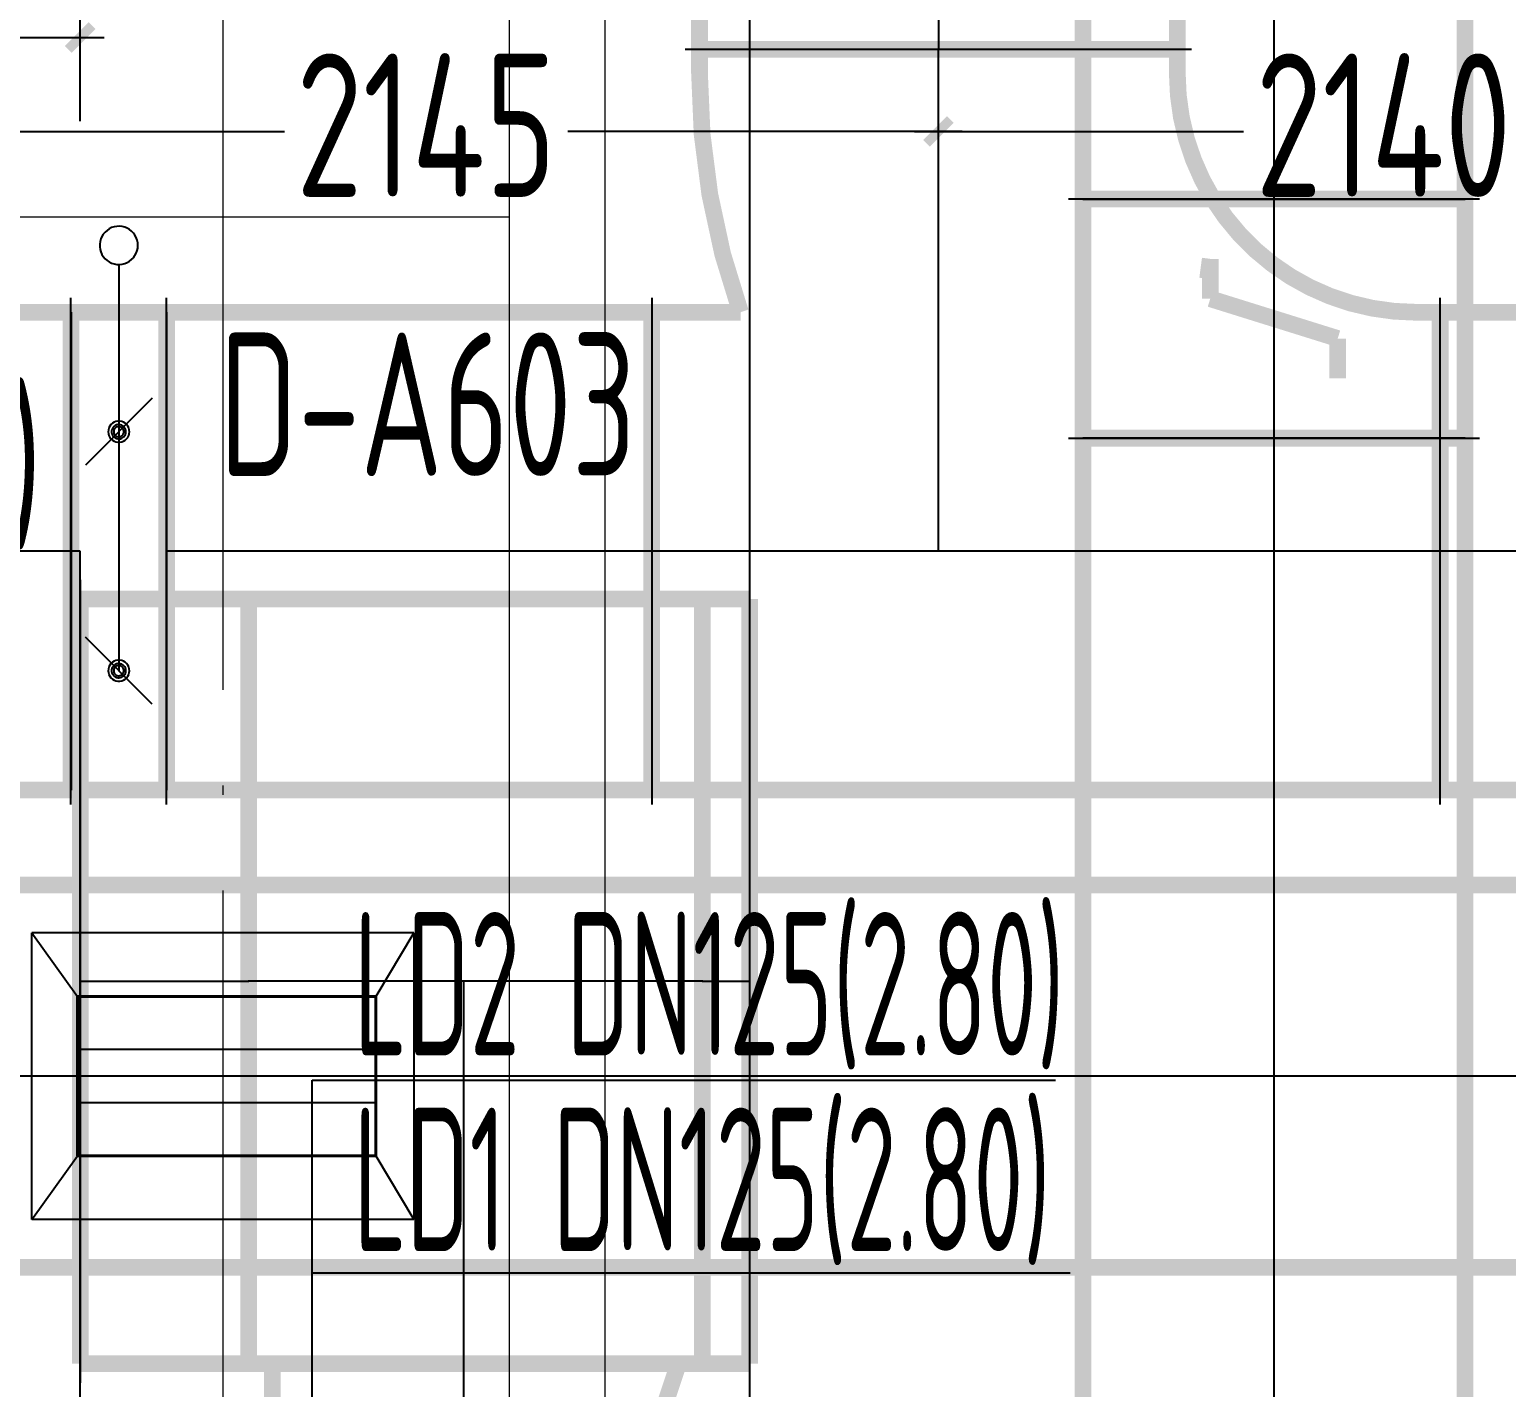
# Model space of a CAD drawing. Extents: x 4 to 13611208, y -605838 to 574722.
# Drawn here: x 13255993 to 13259084, y 191859 to 194701 of the extents above; entities that cross this region are included whole.
import ezdxf
from ezdxf.enums import TextEntityAlignment as Align

# ---------------------------------------------------------------- set-up
doc = ezdxf.new("R2010")
doc.units = 0
doc.header["$LTSCALE"] = 1000
doc.header["$MEASUREMENT"] = 0
doc.linetypes.add('CENTER2', pattern=[28.575, 19.05, -3.175, 3.175, -3.175])
doc.linetypes.add('DOTE', pattern=[2.42, 2, -0.2, 0.02, -0.2])
for name, color, linetype in [('DUCT-D-P中心线', 5, 'CENTER2'), ('DUCT-D-P标注', 7, 'Continuous'), ('DUCT-D-P法兰', 2, 'Continuous'), ('DUCT-D-P管', 6, 'Continuous'), ('DUCT-D-P管端线', 2, 'Continuous'), ('DUCT-D-P阀门', 7, 'Continuous'), ('DUCT-K-P中心线', 5, 'CENTER2'), ('DUCT-K-P法兰', 2, 'Continuous'), ('DUCT-K-P管', 191, 'Continuous'), ('DUCT-K-P管端线', 2, 'Continuous'), ('DUCT-X-P中心线', 5, 'CENTER2'), ('DUCT-X-P标注', 7, 'Continuous'), ('DUCT-X-P法兰', 2, 'Continuous'), ('DUCT-X-P管', 31, 'Continuous'), ('DUCT-X-P管端线', 2, 'Continuous'), ('DUCT-X-P阀门', 7, 'Continuous'), ('DUCT-X-P风口', 7, 'Continuous'), ('DUCT-X-S标注', 7, 'Continuous'), ('DUCT-X-YP中心线', 5, 'CENTER2'), ('DUCT-X-YP管', 31, 'Continuous'), ('SXT-标注', 7, 'Continuous')]:
    doc.layers.add(name, color=color, linetype=linetype)
doc.layers.add('建筑底图', color=8, linetype='Continuous', lineweight=13)
doc.styles.add('67', font='gbenor.shx', dxfattribs={"width": 0.7, "bigfont": 'hztxt.shx'})
doc.styles.add('du', font='gbenor.shx', dxfattribs={"width": 0.8, "bigfont": 'hztxt.shx'})
doc.dimstyles.new('67', dxfattribs={"dimscale": 100, "dimtxt": 3, "dimasz": 0.5, "dimexe": 0.5, "dimexo": 2, "dimgap": 0.5, "dimtad": 2, "dimdec": 0, "dimrnd": 5, "dimzin": 0, "dimdsep": 46, "dimtxsty": 'du', "dimblk": 'ARCHTICK', "dimcen": 0, "dimdle": 0.5, "dimclrd": 256, "dimclre": 256, "dimclrt": 256, "dimazin": 0, "dimtfac": 1, "dimtdec": 0, "dimtix": 1, "dimtmove": 2, "dimatfit": 3, "dimfxl": 100, "dimtolj": 1, "dimtzin": 0, "dimlwd": -1, "dimlwe": -1, "dimarcsym": 0})

# ---------------------------------------------------------------- blocks, each defined once
blk = doc.blocks.new('_FZH')
blk.add_lwpolyline([(-0.5, -0.5), (0.5, -0.5), (0.5, 0.5), (-0.5, 0.5)], close=True)
blk = doc.blocks.new('_ArchTick')
at = {"color": 0, "linetype": 'ByBlock', "const_width": 0.4}
blk.add_lwpolyline([(-0.5, -0.5), (0.5, 0.5)], dxfattribs=at)
blk = doc.blocks.new('*D836')
at = {"layer": 'DUCT-X-P标注', "transparency": 16777216}
for p, q in [((13255750.6, 194309.5), (13255750.6, 194538)), ((13257895, 194309.5), (13257895, 194538)), ((13255700.6, 194488), (13256526.1, 194488)), ((13257945, 194488), (13257119.5, 194488))]:
    blk.add_line(p, q, dxfattribs=at)
at = {"layer": 'DUCT-X-P标注', "transparency": 16777216, "xscale": 50, "yscale": 50, "zscale": 50, "rotation": 180}
blk.add_blockref('_ArchTick', (13255750.6, 194488), dxfattribs=at)
at = {"layer": 'DUCT-X-P标注', "transparency": 16777216, "xscale": 50, "yscale": 50, "zscale": 50}
blk.add_blockref('_ArchTick', (13257895, 194488), dxfattribs=at)
at = {"layer": 'DUCT-X-P标注', "transparency": 16777216, "insert": (13256822.8, 194501), "char_height": 300, "attachment_point": 5, "style": 'du'}
blk.add_mtext('\\A1;2145', dxfattribs=at)
blk = doc.blocks.new('*D837')
at = {"layer": 'DUCT-X-P标注', "transparency": 16777216}
for p, q in [((13257895, 194309.5), (13257895, 194538)), ((13260037.4, 194309.5), (13260037.4, 194538)), ((13257845, 194488), (13258533.9, 194488)), ((13260087.4, 194488), (13259119.1, 194488))]:
    blk.add_line(p, q, dxfattribs=at)
at = {"layer": 'DUCT-X-P标注', "transparency": 16777216, "xscale": 50, "yscale": 50, "zscale": 50, "rotation": 180}
blk.add_blockref('_ArchTick', (13257895, 194488), dxfattribs=at)
at = {"layer": 'DUCT-X-P标注', "transparency": 16777216, "xscale": 50, "yscale": 50, "zscale": 50}
blk.add_blockref('_ArchTick', (13260037.4, 194488), dxfattribs=at)
at = {"layer": 'DUCT-X-P标注', "transparency": 16777216, "insert": (13258826.5, 194501), "char_height": 300, "attachment_point": 5, "style": 'du'}
blk.add_mtext('\\A1;2140', dxfattribs=at)
blk = doc.blocks.new('*D1882')
at = {"layer": 'DUCT-D-P标注', "transparency": 16777216}
for p, q in [((13254098.5, 194509.5), (13254098.5, 194734.5)), ((13256098.8, 194509.5), (13256098.8, 194734.5)), ((13254048.5, 194684.5), (13256148.8, 194684.5))]:
    blk.add_line(p, q, dxfattribs=at)
at = {"layer": 'DUCT-D-P标注', "transparency": 16777216, "xscale": 50, "yscale": 50, "zscale": 50, "rotation": 180}
blk.add_blockref('_ArchTick', (13254098.5, 194684.5), dxfattribs=at)
at = {"layer": 'DUCT-D-P标注', "transparency": 16777216, "xscale": 50, "yscale": 50, "zscale": 50}
blk.add_blockref('_ArchTick', (13256098.8, 194684.5), dxfattribs=at)
at = {"layer": 'DUCT-D-P标注', "transparency": 16777216, "insert": (13255098.6, 194884.5), "char_height": 300, "attachment_point": 5, "style": 'du'}
blk.add_mtext('\\A1;2000', dxfattribs=at)
blk = doc.blocks.new('$风口$00000108')
for p, q in [((-250, 135), (-190, 75)), ((-250, -135), (-250, 135)), ((250, 135), (200, 75)), ((250, 135), (250, -135)), ((200, 25), (-190, 25)), ((200, -25), (-190, -25)), ((-250, -135), (-190, -75)), ((200, -75), (250, -135)), ((250, -135), (-250, -135))]:
    blk.add_line(p, q)
at = {"linetype": 'Continuous'}
blk.add_line((250, 135), (-250, 135), dxfattribs=at)
at = {"lineweight": 40}
for p, q in [((-190, 75), (200, 75)), ((-190, -75), (-190, 75)), ((200, 75), (200, -75)), ((-190, -75), (200, -75))]:
    blk.add_line(p, q, dxfattribs=at)

msp = doc.modelspace()

# ---------------------------------------------------------------- linework, layer by layer
at = {"layer": 'DUCT-D-P中心线'}
for p, q in [((13256098.8, 192709.5), (13256451.1, 192709.5)), ((13256901.1, 192709.5), (13256451.1, 192709.5)), ((13257401.1, 192709.5), (13256901.1, 192709.5)), ((13256901.1, 192709.5), (13256901.1, 191709.5)), ((13257401.1, 192709.5), (13257499.7, 192709.5))]:
    msp.add_line(p, q, dxfattribs=at)
at = {"layer": 'DUCT-D-P标注', "elevation": 4300}
msp.add_lwpolyline([(13257499.7, 191762.8), (13259500.9, 191762.8), (13259500.9, 197261.8), (13257499.7, 197261.8)], close=True, dxfattribs=at)
at = {"layer": 'DUCT-D-P法兰'}
msp.add_line((13256098.7, 193549.5), (13256098.7, 191869.5), dxfattribs=at)
at = {"layer": 'DUCT-D-P法兰', "color": 18, "true_color": 0x000000}
for p in [(13256098.6, 192709.5, 4300), (13256098.8, 192709.5, 4300)]:
    msp.add_point(p, dxfattribs=at)
at = {"layer": 'DUCT-D-P管', "const_width": 35}
for points in [[(13256451.1, 193509.5), (13256098.8, 193509.5)], [(13256098.8, 193509.5), (13256098.8, 191909.5)], [(13256451.1, 191909.5), (13256451.1, 193509.5)], [(13256451.1, 193509.5), (13257401.1, 193509.5)], [(13257499.7, 193509.5), (13257401.1, 193509.5)], [(13257401.1, 193509.5), (13257401.1, 191909.5)], [(13257499.7, 191909.5), (13257499.7, 193509.5)], [(13256098.8, 191909.5), (13256451.1, 191909.5)], [(13256501.1, 191909.5), (13256451.1, 191909.5)], [(13256501.1, 191709.5), (13256501.1, 191909.5)], [(13257351.1, 191909.5), (13256501.1, 191909.5)], [(13257351.1, 191909.5), (13257301.1, 191759.5)], [(13257401.1, 191909.5), (13257351.1, 191909.5)], [(13257401.1, 191909.5), (13257499.7, 191909.5)]]:
    msp.add_lwpolyline(points, dxfattribs=at)
at = {"layer": 'DUCT-D-P管', "color": 18, "true_color": 0x000000}
for p in [(13256451.1, 192709.5, 4300), (13257401.1, 192709.5, 4300)]:
    msp.add_point(p, dxfattribs=at)
at = {"layer": 'DUCT-D-P管端线'}
msp.add_line((13256098.6, 193509.5), (13256098.6, 191909.5), dxfattribs=at)
at = {"layer": 'DUCT-D-P阀门'}
for p, q in [((13256098.6, 193609.5), (13254098.6, 193609.5)), ((13256098.6, 191809.5), (13256098.6, 193609.5))]:
    msp.add_line(p, q, dxfattribs=at)
at = {"layer": 'DUCT-K-P中心线'}
for p, q in [((13258597.4, 194346.5), (13258597.4, 197859.9)), ((13258597.4, 193846.3), (13258597.4, 194346.3)), ((13258597.4, 188260.6), (13258597.4, 193846.1))]:
    msp.add_line(p, q, dxfattribs=at)
at = {"layer": 'DUCT-K-P法兰'}
for p, q in [((13259027.4, 194346.4), (13258167.4, 194346.4)), ((13258167.4, 193846.2), (13259027.4, 193846.2))]:
    msp.add_line(p, q, dxfattribs=at)
at = {"layer": 'DUCT-K-P法兰', "color": 18, "true_color": 0x000000}
for p in [(13258597.4, 194346.5, 4500), (13258597.4, 194346.3, 4500), (13258597.4, 193846.3, 3450), (13258597.4, 193846.1, 3450)]:
    msp.add_point(p, dxfattribs=at)
at = {"layer": 'DUCT-K-P管', "const_width": 35}
for points in [[(13258197.4, 197859.9), (13258197.4, 194346.5)], [(13258997.4, 194346.5), (13258997.4, 197859.9)], [(13258197.4, 194346.5), (13258997.4, 194346.5)], [(13258197.4, 193846.3), (13258197.4, 194346.3)], [(13258997.4, 194346.3), (13258997.4, 193846.3)], [(13258464, 194221.3), (13258458.5, 194179.6)], [(13258464, 194137.9), (13258464, 194221.3)], [(13258730.7, 194054.6), (13258464, 194137.9)], [(13258730.7, 193971.3), (13258730.7, 194054.6)], [(13258997.4, 193846.1), (13258197.4, 193846.1)], [(13258197.4, 193846.1), (13258197.4, 188260.6)], [(13258997.4, 188260.6), (13258997.4, 193846.1)]]:
    msp.add_lwpolyline(points, dxfattribs=at)
at = {"layer": 'DUCT-K-P管', "color": 18, "true_color": 0x000000}
for p in [(13258597.4, 194346.3, 4500), (13258597.4, 193846.3, 3450)]:
    msp.add_point(p, dxfattribs=at)
at = {"layer": 'DUCT-K-P管端线'}
for p, q in [((13258197.4, 194346.3), (13258997.4, 194346.3)), ((13258997.4, 193846.3), (13258197.4, 193846.3))]:
    msp.add_line(p, q, dxfattribs=at)
at = {"layer": 'DUCT-X-P中心线'}
for p, q in [((13257895, 193609.5), (13257895, 194659.5)), ((13256079.3, 193609.5), (13255750.6, 193609.5)), ((13257294.8, 193609.5), (13256279.7, 193609.5)), ((13257895, 193609.5), (13257295, 193609.5)), ((13258945, 193609.5), (13257895, 193609.5)), ((13259587.2, 193609.5), (13258945.2, 193609.5)), ((13260096, 192511), (13255845.4, 192511))]:
    msp.add_line(p, q, dxfattribs=at)
at = {"layer": 'DUCT-X-P法兰'}
for p, q in [((13258425, 194659.6), (13257365, 194659.6)), ((13256079.4, 193079.5), (13256079.4, 194139.5)), ((13256279.6, 193079.5), (13256279.6, 194139.5)), ((13257294.9, 194139.5), (13257294.9, 193079.5)), ((13258945.1, 193079.5), (13258945.1, 194139.5))]:
    msp.add_line(p, q, dxfattribs=at)
at = {"layer": 'DUCT-X-P法兰', "color": 18, "true_color": 0x000000}
for p in [(13257895, 194659.7, 3450), (13257895, 194659.5, 3450), (13256079.3, 193609.5, 3450), (13256079.5, 193609.5, 3450), (13256279.5, 193609.5, 3450), (13256279.7, 193609.5, 3450), (13257294.8, 193609.5, 3450), (13257295, 193609.5, 3450), (13258945, 193609.5, 3450), (13258945.2, 193609.5, 3450)]:
    msp.add_point(p, dxfattribs=at)
at = {"layer": 'DUCT-X-P管', "const_width": 35}
for points in [[(13257395, 194659.5), (13257395, 194609.5)], [(13258395, 194609.5), (13258395, 194659.5)], [(13256079.3, 194109.5), (13255750.6, 194109.5)], [(13256079.3, 193109.5), (13256079.3, 194109.5)], [(13256079.5, 194109.5), (13256279.5, 194109.5)], [(13257294.8, 194109.5), (13256279.7, 194109.5)], [(13256279.7, 194109.5), (13256279.7, 193109.5)], [(13257294.8, 193109.5), (13257294.8, 194109.5)], [(13257480.8, 194109.5), (13257295, 194109.5)], [(13258945, 194109.5), (13258895, 194109.5)], [(13259587.2, 194109.5), (13258945.2, 194109.5)], [(13258945.2, 194109.5), (13258945.2, 193109.5)], [(13255750.6, 193109.5), (13256079.3, 193109.5)], [(13256279.5, 193109.5), (13256079.5, 193109.5)], [(13256279.7, 193109.5), (13257294.8, 193109.5)], [(13257295, 193109.5), (13258895, 193109.5)], [(13258895, 193109.5), (13258945, 193109.5)], [(13258945.2, 193109.5), (13259587.2, 193109.5)], [(13260096, 192911), (13255845.4, 192911)], [(13255845.4, 192111), (13260096, 192111)]]:
    msp.add_lwpolyline(points, dxfattribs=at)
msp.add_lwpolyline([(13257395, 194609.5, 0.085164), (13257480.8, 194109.5)], format="xyb", dxfattribs=at)
at = {"layer": 'DUCT-X-P管', "extrusion": (0, 0, -1), "const_width": 35}
msp.add_lwpolyline([(-13258895, 194109.5, 0.414214), (-13258395, 194609.5)], format="xyb", dxfattribs=at)
at = {"layer": 'DUCT-X-P管', "color": 18, "true_color": 0x000000}
for p in [(13257895, 194659.5, 3450), (13257295, 193609.5, 3450), (13258945, 193609.5, 3450)]:
    msp.add_point(p, dxfattribs=at)
at = {"layer": 'DUCT-X-P管端线'}
for p, q in [((13258395, 194659.5), (13257395, 194659.5)), ((13256079.5, 194109.5), (13256079.5, 193109.5)), ((13256279.5, 194109.5), (13256279.5, 193109.5)), ((13257295, 194109.5), (13257295, 193109.5)), ((13258945, 193109.5), (13258945, 194109.5))]:
    msp.add_line(p, q, dxfattribs=at)
at = {"layer": 'DUCT-X-P阀门'}
for p, q in [((13256159.5, 194284.2), (13256154.9, 194281)), ((13256164.5, 194286.6), (13256159.5, 194284.2)), ((13256169.8, 194288.3), (13256164.5, 194286.6)), ((13256175.3, 194289.3), (13256169.8, 194288.3)), ((13256180.9, 194289.5), (13256175.3, 194289.3)), ((13256186.4, 194288.9), (13256180.9, 194289.5)), ((13256191.9, 194287.6), (13256186.4, 194288.9)), ((13256197, 194285.5), (13256191.9, 194287.6)), ((13256201.9, 194282.7), (13256197, 194285.5)), ((13256140.4, 194257.8), (13256139.6, 194252.3)), ((13256141.9, 194263.2), (13256140.4, 194257.8)), ((13256144.2, 194268.3), (13256141.9, 194263.2)), ((13256147.1, 194273), (13256144.2, 194268.3)), ((13256150.7, 194277.3), (13256147.1, 194273)), ((13256154.9, 194281), (13256150.7, 194277.3)), ((13256206.3, 194279.2), (13256201.9, 194282.7)), ((13256210.1, 194275.2), (13256206.3, 194279.2)), ((13256213.4, 194270.7), (13256210.1, 194275.2)), ((13256216, 194265.8), (13256213.4, 194270.7)), ((13256218, 194260.5), (13256216, 194265.8)), ((13256219.1, 194255.1), (13256218, 194260.5)), ((13256219.5, 194249.5), (13256219.1, 194255.1)), ((13256139.6, 194252.3), (13256139.6, 194246.7)), ((13256139.6, 194246.7), (13256140.4, 194241.2)), ((13256140.4, 194241.2), (13256141.9, 194235.8)), ((13256141.9, 194235.8), (13256144.2, 194230.7)), ((13256144.2, 194230.7), (13256147.1, 194226)), ((13256147.1, 194226), (13256150.7, 194221.7)), ((13256150.7, 194221.7), (13256154.9, 194218)), ((13256206.3, 194219.8), (13256210.1, 194223.8)), ((13256210.1, 194223.8), (13256213.4, 194228.3)), ((13256213.4, 194228.3), (13256216, 194233.2)), ((13256216, 194233.2), (13256218, 194238.5)), ((13256218, 194238.5), (13256219.1, 194243.9)), ((13256219.1, 194243.9), (13256219.5, 194249.5)), ((13256154.9, 194218), (13256159.5, 194214.9)), ((13256159.5, 194214.9), (13256164.5, 194212.4)), ((13256164.5, 194212.4), (13256169.8, 194210.7)), ((13256169.8, 194210.7), (13256175.3, 194209.7)), ((13256175.3, 194209.7), (13256180.9, 194209.5)), ((13256179.5, 194209.5), (13256179.5, 194109.5)), ((13256180.9, 194209.5), (13256186.4, 194210.1)), ((13256186.4, 194210.1), (13256191.9, 194211.5)), ((13256191.9, 194211.5), (13256197, 194213.6)), ((13256197, 194213.6), (13256201.9, 194216.4)), ((13256201.9, 194216.4), (13256206.3, 194219.8)), ((13256179.5, 194109.5), (13256179.5, 193609.5)), ((13256249.5, 193929.5), (13256109.5, 193789.5)), ((13256157.7, 193863.6), (13256157.3, 193859.5)), ((13256157.3, 193859.5), (13256157.7, 193855.4)), ((13256158.8, 193867.5), (13256157.7, 193863.6)), ((13256157.7, 193855.4), (13256158.8, 193851.5)), ((13256160.7, 193871.2), (13256158.8, 193867.5)), ((13256158.8, 193851.5), (13256160.7, 193847.8)), ((13256163.1, 193874.4), (13256160.7, 193871.2)), ((13256166.1, 193877.2), (13256163.1, 193874.4)), ((13256165.1, 193863.7), (13256164.6, 193860.9)), ((13256164.6, 193860.9), (13256164.6, 193858.1)), ((13256164.6, 193858.1), (13256165.1, 193855.3)), ((13256166.2, 193866.4), (13256165.1, 193863.7)), ((13256165.1, 193855.3), (13256166.2, 193852.6)), ((13256169.6, 193879.3), (13256166.1, 193877.2)), ((13256167.7, 193868.8), (13256166.2, 193866.4)), ((13256166.2, 193852.6), (13256167.7, 193850.2)), ((13256169.7, 193870.9), (13256167.7, 193868.8)), ((13256169.2, 193862.5), (13256168.8, 193860.5)), ((13256168.8, 193860.5), (13256168.8, 193858.5)), ((13256168.8, 193858.5), (13256169.2, 193856.5)), ((13256170, 193864.4), (13256169.2, 193862.5)), ((13256169.2, 193856.5), (13256170, 193854.6)), ((13256173.4, 193880.8), (13256169.6, 193879.3)), ((13256172, 193872.5), (13256169.7, 193870.9)), ((13256171.1, 193866.1), (13256170, 193864.4)), ((13256170, 193854.6), (13256171.1, 193852.9)), ((13256172.5, 193867.6), (13256171.1, 193866.1)), ((13256171.1, 193852.9), (13256172.5, 193851.4)), ((13256174.6, 193873.7), (13256172, 193872.5)), ((13256174.1, 193868.8), (13256172.5, 193867.6)), ((13256172.5, 193851.4), (13256174.1, 193850.2)), ((13256177.5, 193881.6), (13256173.4, 193880.8)), ((13256176, 193869.7), (13256174.1, 193868.8)), ((13256177.4, 193874.4), (13256174.6, 193873.7)), ((13256178, 193870.1), (13256176, 193869.7)), ((13256180.2, 193874.5), (13256177.4, 193874.4)), ((13256181.5, 193881.6), (13256177.5, 193881.6)), ((13256180, 193870.2), (13256178, 193870.1)), ((13256179.5, 193859.5), (13256179.5, 193359.5)), ((13256182, 193869.9), (13256180, 193870.2)), ((13256183, 193874.1), (13256180.2, 193874.5)), ((13256185.6, 193880.8), (13256181.5, 193881.6)), ((13256184, 193869.3), (13256182, 193869.9)), ((13256185.7, 193873.2), (13256183, 193874.1)), ((13256185.7, 193868.3), (13256184, 193869.3)), ((13256184, 193849.8), (13256185.7, 193850.8)), ((13256189.4, 193879.3), (13256185.6, 193880.8)), ((13256188.2, 193871.7), (13256185.7, 193873.2)), ((13256187.3, 193866.9), (13256185.7, 193868.3)), ((13256185.7, 193850.8), (13256187.3, 193852.1)), ((13256188.5, 193865.3), (13256187.3, 193866.9)), ((13256187.3, 193852.1), (13256188.5, 193853.7)), ((13256190.4, 193869.9), (13256188.2, 193871.7)), ((13256189.5, 193863.5), (13256188.5, 193865.3)), ((13256188.5, 193853.7), (13256189.5, 193855.5)), ((13256192.9, 193877.2), (13256189.4, 193879.3)), ((13256190, 193861.5), (13256189.5, 193863.5)), ((13256189.5, 193855.5), (13256190, 193857.5)), ((13256190.2, 193859.5), (13256190, 193861.5)), ((13256190, 193857.5), (13256190.2, 193859.5)), ((13256192.1, 193867.6), (13256190.4, 193869.9)), ((13256190.4, 193849.2), (13256192.1, 193851.4)), ((13256193.4, 193865.1), (13256192.1, 193867.6)), ((13256192.1, 193851.4), (13256193.4, 193853.9)), ((13256195.9, 193874.4), (13256192.9, 193877.2)), ((13256194.2, 193862.4), (13256193.4, 193865.1)), ((13256193.4, 193853.9), (13256194.2, 193856.7)), ((13256194.5, 193859.5), (13256194.2, 193862.4)), ((13256194.2, 193856.7), (13256194.5, 193859.5)), ((13256198.3, 193871.2), (13256195.9, 193874.4)), ((13256200.2, 193867.5), (13256198.3, 193871.2)), ((13256198.3, 193847.8), (13256200.2, 193851.5)), ((13256201.3, 193863.6), (13256200.2, 193867.5)), ((13256200.2, 193851.5), (13256201.3, 193855.4)), ((13256201.7, 193859.5), (13256201.3, 193863.6)), ((13256201.3, 193855.4), (13256201.7, 193859.5)), ((13256160.7, 193847.8), (13256163.1, 193844.6)), ((13256163.1, 193844.6), (13256166.1, 193841.8)), ((13256166.1, 193841.8), (13256169.6, 193839.7)), ((13256167.7, 193850.2), (13256169.7, 193848.2)), ((13256169.6, 193839.7), (13256173.4, 193838.2)), ((13256169.7, 193848.2), (13256172, 193846.5)), ((13256172, 193846.5), (13256174.6, 193845.3)), ((13256173.4, 193838.2), (13256177.5, 193837.5)), ((13256174.1, 193850.2), (13256176, 193849.4)), ((13256174.6, 193845.3), (13256177.4, 193844.7)), ((13256176, 193849.4), (13256178, 193848.9)), ((13256177.4, 193844.7), (13256180.2, 193844.5)), ((13256177.5, 193837.5), (13256181.5, 193837.5)), ((13256178, 193848.9), (13256180, 193848.8)), ((13256180, 193848.8), (13256182, 193849.1)), ((13256180.2, 193844.5), (13256183, 193844.9)), ((13256181.5, 193837.5), (13256185.6, 193838.2)), ((13256182, 193849.1), (13256184, 193849.8)), ((13256183, 193844.9), (13256185.7, 193845.9)), ((13256185.6, 193838.2), (13256189.4, 193839.7)), ((13256185.7, 193845.9), (13256188.2, 193847.3)), ((13256188.2, 193847.3), (13256190.4, 193849.2)), ((13256189.4, 193839.7), (13256192.9, 193841.8)), ((13256192.9, 193841.8), (13256195.9, 193844.6)), ((13256195.9, 193844.6), (13256198.3, 193847.8)), ((13256249.5, 193289.5), (13256109.5, 193429.5)), ((13256157.7, 193363.6), (13256157.3, 193359.5)), ((13256157.3, 193359.5), (13256157.7, 193355.4)), ((13256158.8, 193367.5), (13256157.7, 193363.6)), ((13256160.7, 193371.2), (13256158.8, 193367.5)), ((13256163.1, 193374.4), (13256160.7, 193371.2)), ((13256166.1, 193377.2), (13256163.1, 193374.4)), ((13256165.1, 193363.7), (13256164.6, 193360.9)), ((13256164.6, 193360.9), (13256164.6, 193358.1)), ((13256164.6, 193358.1), (13256165.1, 193355.3)), ((13256166.2, 193366.4), (13256165.1, 193363.7)), ((13256169.6, 193379.3), (13256166.1, 193377.2)), ((13256167.7, 193368.8), (13256166.2, 193366.4)), ((13256169.7, 193370.9), (13256167.7, 193368.8)), ((13256169.2, 193362.5), (13256168.8, 193360.5)), ((13256168.8, 193360.5), (13256168.8, 193358.5)), ((13256168.8, 193358.5), (13256169.2, 193356.5)), ((13256170, 193364.4), (13256169.2, 193362.5)), ((13256169.2, 193356.5), (13256170, 193354.6)), ((13256173.4, 193380.8), (13256169.6, 193379.3)), ((13256172, 193372.5), (13256169.7, 193370.9)), ((13256171.1, 193366.1), (13256170, 193364.4)), ((13256172.5, 193367.6), (13256171.1, 193366.1)), ((13256174.6, 193373.7), (13256172, 193372.5)), ((13256174.1, 193368.8), (13256172.5, 193367.6)), ((13256177.5, 193381.6), (13256173.4, 193380.8)), ((13256176, 193369.7), (13256174.1, 193368.8)), ((13256177.4, 193374.4), (13256174.6, 193373.7)), ((13256178, 193370.1), (13256176, 193369.7)), ((13256180.2, 193374.5), (13256177.4, 193374.4)), ((13256181.5, 193381.6), (13256177.5, 193381.6)), ((13256180, 193370.2), (13256178, 193370.1)), ((13256182, 193369.9), (13256180, 193370.2)), ((13256183, 193374.1), (13256180.2, 193374.5)), ((13256185.6, 193380.8), (13256181.5, 193381.6)), ((13256184, 193369.3), (13256182, 193369.9)), ((13256185.7, 193373.2), (13256183, 193374.1)), ((13256185.7, 193368.3), (13256184, 193369.3)), ((13256189.4, 193379.3), (13256185.6, 193380.8)), ((13256188.2, 193371.7), (13256185.7, 193373.2)), ((13256187.3, 193366.9), (13256185.7, 193368.3)), ((13256188.5, 193365.3), (13256187.3, 193366.9)), ((13256190.4, 193369.9), (13256188.2, 193371.7)), ((13256189.5, 193363.5), (13256188.5, 193365.3)), ((13256192.9, 193377.2), (13256189.4, 193379.3)), ((13256190, 193361.5), (13256189.5, 193363.5)), ((13256189.5, 193355.5), (13256190, 193357.5)), ((13256190.2, 193359.5), (13256190, 193361.5)), ((13256190, 193357.5), (13256190.2, 193359.5)), ((13256192.1, 193367.6), (13256190.4, 193369.9)), ((13256193.4, 193365.1), (13256192.1, 193367.6)), ((13256195.9, 193374.4), (13256192.9, 193377.2)), ((13256194.2, 193362.4), (13256193.4, 193365.1)), ((13256193.4, 193353.9), (13256194.2, 193356.7)), ((13256194.5, 193359.5), (13256194.2, 193362.4)), ((13256194.2, 193356.7), (13256194.5, 193359.5)), ((13256198.3, 193371.2), (13256195.9, 193374.4)), ((13256200.2, 193367.5), (13256198.3, 193371.2)), ((13256201.3, 193363.6), (13256200.2, 193367.5)), ((13256201.7, 193359.5), (13256201.3, 193363.6)), ((13256201.3, 193355.4), (13256201.7, 193359.5)), ((13256157.7, 193355.4), (13256158.8, 193351.5)), ((13256158.8, 193351.5), (13256160.7, 193347.8)), ((13256160.7, 193347.8), (13256163.1, 193344.6)), ((13256163.1, 193344.6), (13256166.1, 193341.8)), ((13256165.1, 193355.3), (13256166.2, 193352.6)), ((13256166.1, 193341.8), (13256169.6, 193339.7)), ((13256166.2, 193352.6), (13256167.7, 193350.2)), ((13256167.7, 193350.2), (13256169.7, 193348.2)), ((13256169.6, 193339.7), (13256173.4, 193338.2)), ((13256169.7, 193348.2), (13256172, 193346.5)), ((13256170, 193354.6), (13256171.1, 193352.9)), ((13256171.1, 193352.9), (13256172.5, 193351.4)), ((13256172, 193346.5), (13256174.6, 193345.3)), ((13256172.5, 193351.4), (13256174.1, 193350.2)), ((13256173.4, 193338.2), (13256177.5, 193337.5)), ((13256174.1, 193350.2), (13256176, 193349.4)), ((13256174.6, 193345.3), (13256177.4, 193344.7)), ((13256176, 193349.4), (13256178, 193348.9)), ((13256177.4, 193344.7), (13256180.2, 193344.5)), ((13256177.5, 193337.5), (13256181.5, 193337.5)), ((13256178, 193348.9), (13256180, 193348.8)), ((13256180, 193348.8), (13256182, 193349.1)), ((13256180.2, 193344.5), (13256183, 193344.9)), ((13256181.5, 193337.5), (13256185.6, 193338.2)), ((13256182, 193349.1), (13256184, 193349.8)), ((13256183, 193344.9), (13256185.7, 193345.9)), ((13256184, 193349.8), (13256185.7, 193350.8)), ((13256185.6, 193338.2), (13256189.4, 193339.7)), ((13256185.7, 193350.8), (13256187.3, 193352.1)), ((13256185.7, 193345.9), (13256188.2, 193347.3)), ((13256187.3, 193352.1), (13256188.5, 193353.7)), ((13256188.2, 193347.3), (13256190.4, 193349.2)), ((13256188.5, 193353.7), (13256189.5, 193355.5)), ((13256189.4, 193339.7), (13256192.9, 193341.8)), ((13256190.4, 193349.2), (13256192.1, 193351.4)), ((13256192.1, 193351.4), (13256193.4, 193353.9)), ((13256192.9, 193341.8), (13256195.9, 193344.6)), ((13256195.9, 193344.6), (13256198.3, 193347.8)), ((13256198.3, 193347.8), (13256200.2, 193351.5)), ((13256200.2, 193351.5), (13256201.3, 193355.4))]:
    msp.add_line(p, q, dxfattribs=at)
at = {"layer": 'DUCT-X-YP中心线'}
msp.add_line((13257895, 194758.8), (13257895, 194659.7), dxfattribs=at)
at = {"layer": 'DUCT-X-YP管', "const_width": 35}
for points in [[(13257395, 194758.8), (13257395, 194659.7)], [(13258395, 194659.7), (13258395, 194758.8)], [(13257395, 194659.7), (13258395, 194659.7)]]:
    msp.add_lwpolyline(points, dxfattribs=at)
at = {"layer": 'SXT-标注'}
for p, q in [((13256584.4, 191589.6, 2800), (13256584.4, 192502.4, 2800)), ((13256584.4, 192502.4, 2800), (13258139.8, 192502.4, 2800)), ((13256584.4, 192099.3, 2800), (13258170.8, 192099.3, 2800))]:
    msp.add_line(p, q, dxfattribs=at)
at = {"layer": '建筑底图', "color": 8, "linetype": 'DOTE'}
msp.add_line((13256397.4, 212259.5), (13256397.4, 180083), dxfattribs=at)
at = {"layer": '建筑底图', "color": 8}
for p, q in [((13257197.4, 191159.5), (13257197.4, 206059.5)), ((13256997.4, 191159.5), (13256997.4, 204809.5))]:
    msp.add_line(p, q, dxfattribs=at)

# ---------------------------------------------------------------- block references
at = {"layer": 'DUCT-X-P风口', "xscale": 1.6, "yscale": 2.222222222222222}
msp.add_blockref('$风口$00000108', (13256397.4, 192511, 3500), dxfattribs=at)
at = {"layer": '建筑底图', "color": 8, "xscale": 800, "yscale": 1200, "zscale": 1200, "rotation": 270}
msp.add_blockref('_FZH', (13256397.4, 194709.5), dxfattribs=at)

# ---------------------------------------------------------------- texts
at = {"layer": 'DUCT-D-P标注', "style": '67', "width": 0.75}
msp.add_text('2000×1600×1000(高)', height=300, dxfattribs=at).set_placement((13253877, 193642.5))
at = {"layer": 'DUCT-X-S标注', "style": '67', "width": 0.75}
msp.add_text('D-A603', height=300, dxfattribs=at).set_placement((13256389.3, 193767.2, 2500))
at = {"layer": 'SXT-标注', "style": '67', "width": 0.6}
for s, p in [('LD2 DN125(2.80) ', (13257464.2, 192704.4)), ('LD1 DN125(2.80) ', (13257449.5, 192295))]:
    msp.add_text(s, height=300, dxfattribs=at).set_placement(p, align=Align.MIDDLE_CENTER)

# ---------------------------------------------------------------- dimensions: what is measured, and where the dimension line sits
at = {"layer": 'DUCT-D-P标注'}
dim = msp.add_linear_dim(base=(13256098.8, 194684.5), p1=(13254098.5, 194309.5), p2=(13256098.8, 194309.5), dimstyle='67', dxfattribs=at)
dim.commit()
dim.dimension.update_dxf_attribs({"geometry": '*D1882', "text_midpoint": (13255098.6, 194884.5)})
at = {"layer": 'DUCT-X-P标注'}
for base, p1, p2, picture, middle in [((13257895, 194488), (13255750.6, 194109.5, 3450), (13257895, 194109.5, 3450), '*D836', (13256822.8, 194501)), ((13260037.4, 194488), (13257895, 194109.5, 3450), (13260037.4, 194109.5, 3450), '*D837', (13258826.5, 194501))]:
    dim = msp.add_linear_dim(base=base, p1=p1, p2=p2, dimstyle='67', dxfattribs=at)
    dim.commit()
    dim.dimension.update_dxf_attribs({"geometry": picture, "text_midpoint": middle, "dimtype": 128})

doc.saveas('drawing.dxf')
